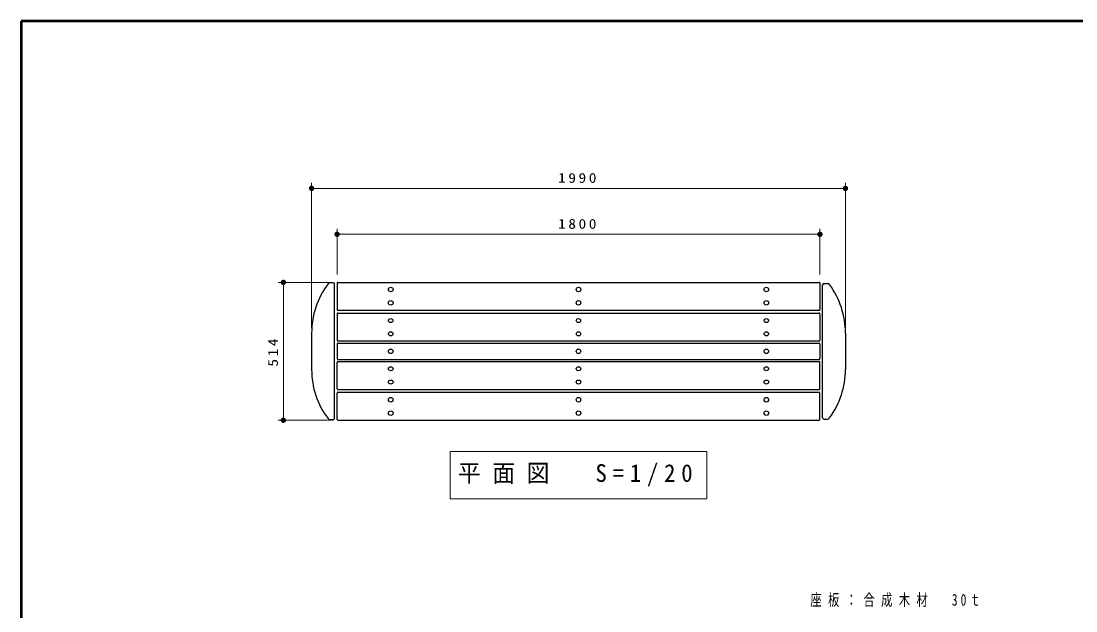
# Model space of a CAD drawing. Units: millimetres on the paper, scale 1:20. Extents: x -385 to 0, y 0 to 267.
# Drawn here: x -385 to -188.4, y 157.1 to 267 of the extents above; entities that cross this region are included whole.
import ezdxf

# ---------------------------------------------------------------- set-up
doc = ezdxf.new("R2010")
doc.units = ezdxf.units.MM
doc.layers.add('LY_1', color=7, linetype='Continuous', lineweight=13)
doc.layers.add('LY_2', color=7, linetype='Continuous', lineweight=13)
doc.styles.add('ＭＳ ゴシック', font='')
doc.styles.get('ＭＳ ゴシック').set_extended_font_data('MS Gothic')

# ---------------------------------------------------------------- blocks, each defined once
blk = doc.blocks.new('filled_dot')
at = {"color": 0, "linetype": 'Continuous', "lineweight": -2, "const_width": 1.25}
blk.add_lwpolyline([(-0.625, 0, 1), (0.625, 0, 1)], format="xyb", close=True, dxfattribs=at)

msp = doc.modelspace()

# ---------------------------------------------------------------- linework, layer by layer
at = {"layer": 'LY_1'}
for p, q in [((-330.853, 209.849), (-330.853, 236.835)), ((-231.353, 209.849), (-231.353, 236.835)), ((-330.853, 235.835), (-231.353, 235.835)), ((-326.103, 219.811), (-326.103, 228.273)), ((-236.103, 219.811), (-236.103, 228.273)), ((-326.103, 227.273), (-236.103, 227.273)), ((-326.953, 218.316), (-337.114, 218.316)), ((-336.114, 192.631), (-336.114, 218.316)), ((-326.953, 192.631), (-337.114, 192.631)), ((-305.003, 186.781), (-305.003, 177.981)), ((-257.203, 186.781), (-305.003, 186.781)), ((-257.203, 177.981), (-257.203, 186.781)), ((-305.003, 177.981), (-257.203, 177.981))]:
    msp.add_line(p, q, dxfattribs=at)
at = {"layer": 'LY_1', "color": 21, "lineweight": 25}
for p, q in [((-325.953, 218.316), (-236.253, 218.316)), ((-326.853, 218.224), (-327.384, 218.224)), ((-326.603, 192.974), (-326.603, 217.974)), ((-326.103, 218.166), (-326.103, 213.269)), ((-236.103, 218.166), (-236.103, 213.269)), ((-235.603, 193.099), (-235.603, 217.849)), ((-235.353, 218.099), (-234.728, 218.099)), ((-326.103, 212.442), (-326.103, 207.543)), ((-325.953, 213.119), (-236.253, 213.119)), ((-325.953, 212.592), (-236.253, 212.592)), ((-236.103, 212.442), (-236.103, 207.543)), ((-330.853, 208.849), (-330.853, 202.099)), ((-231.353, 208.849), (-231.353, 202.099)), ((-326.103, 206.824), (-326.103, 204.124)), ((-325.953, 207.393), (-236.253, 207.393)), ((-325.953, 206.974), (-236.253, 206.974)), ((-236.103, 206.824), (-236.103, 204.124)), ((-326.103, 198.505), (-326.103, 203.404)), ((-325.953, 203.974), (-236.253, 203.974)), ((-325.953, 203.554), (-236.253, 203.554)), ((-236.103, 198.505), (-236.103, 203.404)), ((-326.103, 192.781), (-326.103, 197.679)), ((-325.953, 198.355), (-236.253, 198.355)), ((-325.953, 197.829), (-236.253, 197.829)), ((-236.103, 192.781), (-236.103, 197.679)), ((-326.853, 192.724), (-327.384, 192.724)), ((-235.353, 192.849), (-234.728, 192.849)), ((-325.953, 192.631), (-236.253, 192.631))]:
    msp.add_line(p, q, dxfattribs=at)
at = {"layer": 'LY_1', "lineweight": 25}
for centre in [(-316.103, 205.474), (-281.103, 205.474), (-246.103, 205.474)]:
    msp.add_circle(centre, 0.425, dxfattribs=at)
at = {"layer": 'LY_1', "color": 21, "lineweight": 25}
for centre, radius, start, end in [((-325.953, 218.166), 0.15, 90, 180), ((-236.253, 218.166), 0.15, 0, 90), ((-315.603, 208.849), 15.25, 143.00862, 180), ((-327.384, 217.724), 0.5, 90, 143.00862), ((-326.853, 217.974), 0.25, 0, 90), ((-235.353, 217.849), 0.25, 90, 180), ((-234.728, 217.599), 0.5, 36.38587, 90), ((-246.603, 208.849), 15.25, 0, 36.38587), ((-325.953, 213.269), 0.15, 180, 270), ((-325.953, 212.442), 0.15, 90, 180), ((-236.253, 213.269), 0.15, 270, 0), ((-236.253, 212.442), 0.15, 0, 90), ((-325.953, 207.543), 0.15, 180, 270), ((-325.953, 206.824), 0.15, 90, 180), ((-236.253, 207.543), 0.15, 270, 0), ((-236.253, 206.824), 0.15, 0, 90), ((-325.953, 204.124), 0.15, 180, 270), ((-325.953, 203.404), 0.15, 90, 180), ((-236.253, 204.124), 0.15, 270, 0), ((-236.253, 203.404), 0.15, 0, 90), ((-315.603, 202.099), 15.25, 180, 216.99138), ((-246.603, 202.099), 15.25, 323.61413, 0), ((-325.953, 198.505), 0.15, 180, 270), ((-325.953, 197.679), 0.15, 90, 180), ((-236.253, 198.505), 0.15, 270, 0), ((-236.253, 197.679), 0.15, 0, 90), ((-327.384, 193.224), 0.5, 216.99138, 270), ((-326.853, 192.974), 0.25, 270, 0), ((-325.953, 192.781), 0.15, 180, 270), ((-236.253, 192.781), 0.15, 270, 0), ((-235.353, 193.099), 0.25, 180, 270), ((-234.728, 193.349), 0.5, 270, 323.61413)]:
    msp.add_arc(centre, radius, start, end, dxfattribs=at)
at = {"layer": 'LY_1', "lineweight": 25}
for centre, ratio in [((-316.103, 216.992), 0.996193), ((-281.103, 216.992), 0.996193), ((-246.103, 216.992), 0.996193), ((-316.103, 214.501), 0.996193), ((-281.103, 214.501), 0.996193), ((-246.103, 214.501), 0.996193), ((-316.103, 211.202), 0.873758), ((-281.103, 211.202), 0.873758), ((-246.103, 211.202), 0.873758), ((-316.103, 208.727), 0.873758), ((-281.103, 208.727), 0.873758), ((-246.103, 208.727), 0.873758), ((-316.103, 202.22), 0.873758), ((-281.103, 202.22), 0.873758), ((-246.103, 202.22), 0.873758), ((-316.103, 199.745), 0.873758), ((-281.103, 199.745), 0.873758), ((-246.103, 199.745), 0.873758), ((-316.103, 196.446), 0.996193), ((-281.103, 196.446), 0.996193), ((-246.103, 196.446), 0.996193), ((-316.103, 193.955), 0.996193), ((-281.103, 193.955), 0.996193), ((-246.103, 193.955), 0.996193)]:
    msp.add_ellipse(centre, major_axis=(0.425, 0), ratio=ratio, dxfattribs=at)
at = {"layer": 'LY_2', "lineweight": 50}
for p, q in [((-385, 267), (-385, 0)), ((0, 267), (-385, 267))]:
    msp.add_line(p, q, dxfattribs=at)

# ---------------------------------------------------------------- block references
at = {"layer": 'LY_1', "xscale": 0.4, "yscale": 0.4}
for p in [(-330.853, 235.835), (-326.103, 227.273)]:
    msp.add_blockref('filled_dot', p, dxfattribs=at)
for p, rotation in [((-231.353, 235.835), 180), ((-236.103, 227.273), 180), ((-336.114, 218.316), 270), ((-336.114, 192.631), 90)]:
    msp.add_blockref('filled_dot', p, dxfattribs=dict(at, rotation=rotation))

# ---------------------------------------------------------------- texts
at = {"layer": 'LY_1', "style": 'ＭＳ ゴシック'}
for s, insert, char_height, attachment_point in [('\\T1.33;\\W1.15;1990', (-281.103, 236.835), 1.833, 8), ('\\T1.33;\\W1.15;1800', (-281.103, 228.273), 1.833, 8), ('\\T1.5;\\W0.95;平面図\u3000S=1/20', (-303.603, 182.381), 3.299, 4), ('\\T1.57;\\W0.7;座板：合成木材\u300030ｔ', (-237.889, 159.039), 2.199, 4)]:
    msp.add_mtext(s, dxfattribs=dict(at, insert=insert, char_height=char_height, attachment_point=attachment_point))
at = {"layer": 'LY_1', "insert": (-337.114, 205.474), "char_height": 1.833, "attachment_point": 8, "rotation": 90, "style": 'ＭＳ ゴシック'}
msp.add_mtext('\\T1.33;\\W1.15;514', dxfattribs=at)

doc.saveas('drawing.dxf')
